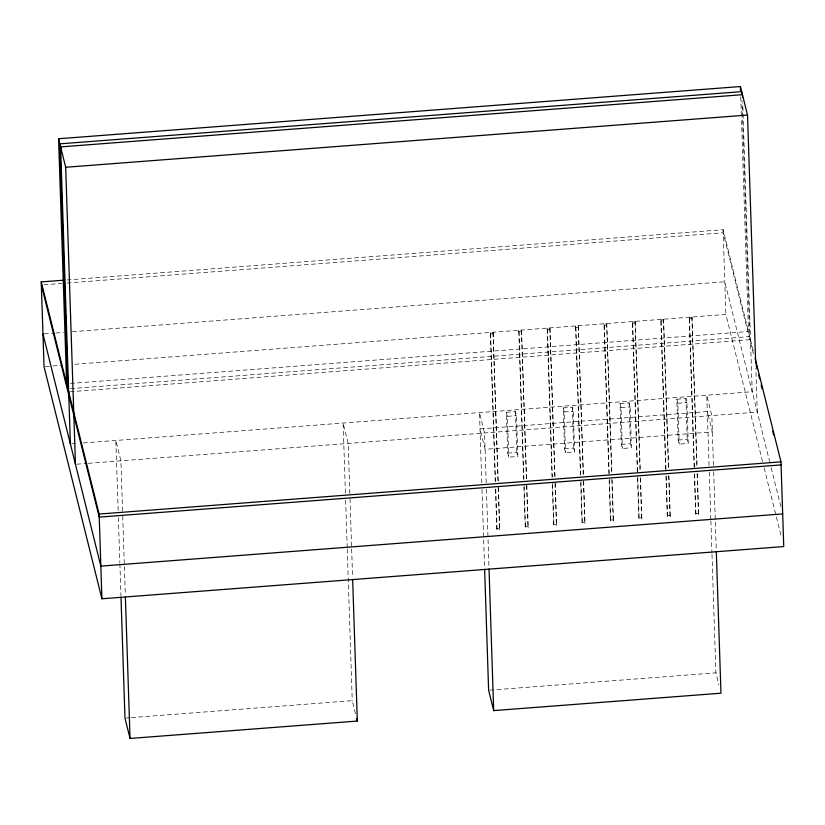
<?xml version="1.0" encoding="UTF-8"?>
<svg xmlns="http://www.w3.org/2000/svg" width="825" height="825" viewBox="0 0 825 825"><rect width="100%" height="100%" fill="white"/><g stroke="black" fill="none" stroke-linecap="round" stroke-linejoin="round"><path stroke-width="0.62" stroke-dasharray="4.12 3.09" d="M66.928 279.953L723.082 229.701L753.895 353.265M43.921 284.78L61.896 283.408M67.031 283.016L723.185 232.763L753.988 356.328M44.251 333.877L54.522 333.083M55.801 332.991L63.504 332.403M72.497 331.712L724.793 281.758L769.601 461.484M45.323 366.537L51.738 366.042M53.027 365.949L62.009 365.258M74.858 364.279L725.866 314.418L762.589 461.691M495.237 481.398L490.349 332.815L493.072 332.609L498.218 481.13M523.638 479.222L518.75 330.639L521.482 330.433L526.628 478.954M552.049 477.046L547.161 328.463L549.893 328.257L555.081 478.067M580.46 474.87L575.572 326.287L578.304 326.081L583.492 475.891M608.912 473.983L603.982 324.112L606.715 323.905L611.903 473.715M637.323 471.807L632.393 321.936L635.116 321.729L640.313 471.539M665.734 469.631L660.804 319.76L663.527 319.553L668.724 469.363M694.145 467.455L689.215 317.584L691.938 317.377L697.135 467.187M490.349 332.815L490.648 334.043L493.381 333.826M518.75 330.639L519.059 331.867L521.782 331.65M547.161 328.463L547.47 329.691L550.192 329.474M575.572 326.287L575.881 327.515L578.603 327.298M603.982 324.112L604.292 325.339L607.014 325.122M632.393 321.936L632.703 323.163L635.425 322.957M660.804 319.76L661.103 320.987L663.836 320.781M689.215 317.584L689.514 318.811L692.247 318.605M70.486 383.439L748.471 331.516L741.428 117.325M70.476 388.627L749.739 336.61L741.974 100.619M69.95 391.782L750.502 339.663M71.662 443.84L75.518 443.541M83.222 442.953L752.214 391.72L742.737 103.672M506.364 412.273L515.46 411.582L516.471 415.656L517.822 456.483L508.726 457.174L507.715 453.1L506.364 412.273L507.385 416.347L508.726 457.174M563.186 407.921L572.282 407.23L573.292 411.304L574.633 452.131L565.548 452.822L564.527 448.759L563.186 407.921L564.207 411.995L565.548 452.822M620.008 403.569L629.093 402.878L630.114 406.952L631.455 447.779L622.37 448.48L621.349 444.407L620.008 403.569L621.019 407.643L622.37 448.48M676.83 399.218L685.915 398.527L686.936 402.6L688.277 443.427L679.181 444.128L678.171 440.055L676.83 399.218L677.841 403.291L679.181 444.128M507.385 416.347L516.471 415.656M564.207 411.995L573.292 411.304M621.019 407.643L630.114 406.952M677.841 403.291L686.936 402.6M76.746 464.197L87.017 463.413M88.296 463.32L757.288 412.088L755.855 368.363M507.715 453.1L516.801 452.409L517.822 456.483M564.527 448.759L573.623 448.058L574.633 452.131M621.349 444.407L630.444 443.706L631.455 447.779M678.171 440.055L687.256 439.354L688.277 443.427M496.794 528.794L499.517 528.588L499.826 529.805L497.093 530.021L496.794 528.794L495.485 489.091M525.205 526.618L527.928 526.412L528.237 527.629L525.504 527.845L525.205 526.618L523.896 486.915M553.616 524.442L556.339 524.236L556.648 525.453L553.915 525.669L553.616 524.442L552.265 483.46M582.017 522.266L584.75 522.06L585.049 523.277L582.326 523.493L582.017 522.266L580.676 481.284M610.428 520.09L613.161 519.884L613.46 521.101L610.737 521.317L610.428 520.09L609.087 479.108M638.839 517.914L641.572 517.708L641.871 518.935L639.148 519.142L638.839 517.914L637.488 476.933M667.25 515.738L669.982 515.532L670.282 516.759L667.559 516.966L667.25 515.738L665.94 476.035M695.661 513.562L698.383 513.356L698.692 514.583L695.96 514.79L695.661 513.562L694.351 473.859M126.256 717.998L130.102 717.698M131.392 717.595L352.244 700.683L355.833 715.058M489.895 690.143L715.894 672.839L718.874 684.822M771.158 467.723L780.811 506.416M764.146 467.94L781.574 537.828M740.747 96.803L741.376 116.047M723.082 229.701L725.866 314.418M713.47 465.362L711.831 415.563L706.757 395.206L709.077 465.599M713.687 471.797L716.224 549.038M709.283 472.034L710.851 519.657M710.892 520.946L711.954 553.132M711.996 554.41L715.894 672.839M697.342 473.591L698.692 514.583M691.938 317.377L696.867 467.249M697.084 473.653L698.383 513.356M689.514 318.811L694.403 467.393M694.619 473.798L695.96 514.79M685.915 398.527L687.256 439.354M668.931 475.767L670.282 516.759M663.527 319.553L668.456 469.425M668.673 475.829L669.982 515.532M661.103 320.987L665.992 469.569M666.208 475.973L667.559 516.966M640.52 477.943L641.871 518.935M635.116 321.729L640.056 471.601M640.262 478.005L641.572 517.708M632.703 323.163L637.591 471.745M637.756 476.871L639.148 519.142M629.093 402.878L630.444 443.706M612.119 480.119L613.46 521.101M606.715 323.905L611.645 473.767M611.81 478.892L613.161 519.884M604.292 325.339L609.18 473.921M609.345 479.047L610.737 521.317M583.667 481.016L585.049 523.277M578.304 326.081L583.234 475.942M583.399 481.068L584.75 522.06M575.881 327.515L580.728 474.818M580.934 481.222L582.326 523.493M572.282 407.23L573.623 448.058M555.256 483.192L556.648 525.453M549.893 328.257L554.782 476.84M554.988 483.244L556.339 524.236M547.47 329.691L552.317 476.994M552.523 483.398L553.915 525.669M526.845 485.358L528.237 527.629M521.482 330.433L526.371 479.016M526.577 485.42L527.928 526.412M519.059 331.867L523.906 479.17M524.112 485.574L525.504 527.845M515.46 411.582L516.801 452.409M498.434 487.534L499.826 529.805M493.072 332.609L497.96 481.192M498.166 487.596L499.517 528.588M490.648 334.043L495.495 481.346M495.753 489.029L497.093 530.021M486.193 482.769L484.553 432.97L479.48 412.603L481.841 484.285M486.41 489.204L488.988 567.724M482.006 489.442L484.595 567.961M349.841 493.546L348.191 443.417L343.118 423.05L345.438 493.742M350.006 498.682L351.615 547.532M351.656 548.811L352.584 577.087M345.654 500.167L347.212 547.728M347.253 549.017L352.244 700.683M122.564 510.943L120.914 460.814L115.83 440.457L118.161 511.149M122.729 516.089L125.307 594.495M118.367 517.574L119.852 562.567M119.893 563.846L120.955 595.98M707.293 411.531L480.016 428.938L485.09 449.305L712.367 431.898L707.293 411.531"/><path stroke-width="1.24" d="M66.639 383.728L58.575 138.755L740.407 86.543L747.522 115.057L755.679 363.227M58.575 138.755L65.68 167.269L747.522 115.057M755.133 358.256L780.966 461.845L783.75 546.562L101.918 598.775L44.034 366.64L41.25 281.913L64.36 280.149M41.25 281.913L99.134 514.058L780.966 461.845M781.069 464.908L99.227 517.12L41.353 284.976M782.678 513.903L100.846 566.115L42.962 333.97M120.997 597.269L124.967 718.09L130.041 738.458L357.318 721.05L352.667 579.666M484.636 569.25L488.617 690.247L493.69 710.603L720.967 693.206L716.306 551.605M756.164 365.062L757.102 368.806M758.66 375.045L759.588 378.788M761.145 385.028L762.083 388.771M772.664 431.207L773.592 434.95M356.73 718.658L357.318 721.05M742.521 97.267L742.438 94.689L60.607 146.902L70.383 443.933M741.768 94.205L741.675 91.637L59.843 143.849L67.908 388.823M740.407 86.543L740.541 90.389M489.029 569.013L493.69 710.603M125.39 597.063L130.041 738.458M99.134 514.058L101.918 598.775M65.68 167.269L75.457 464.3"/></g></svg>
